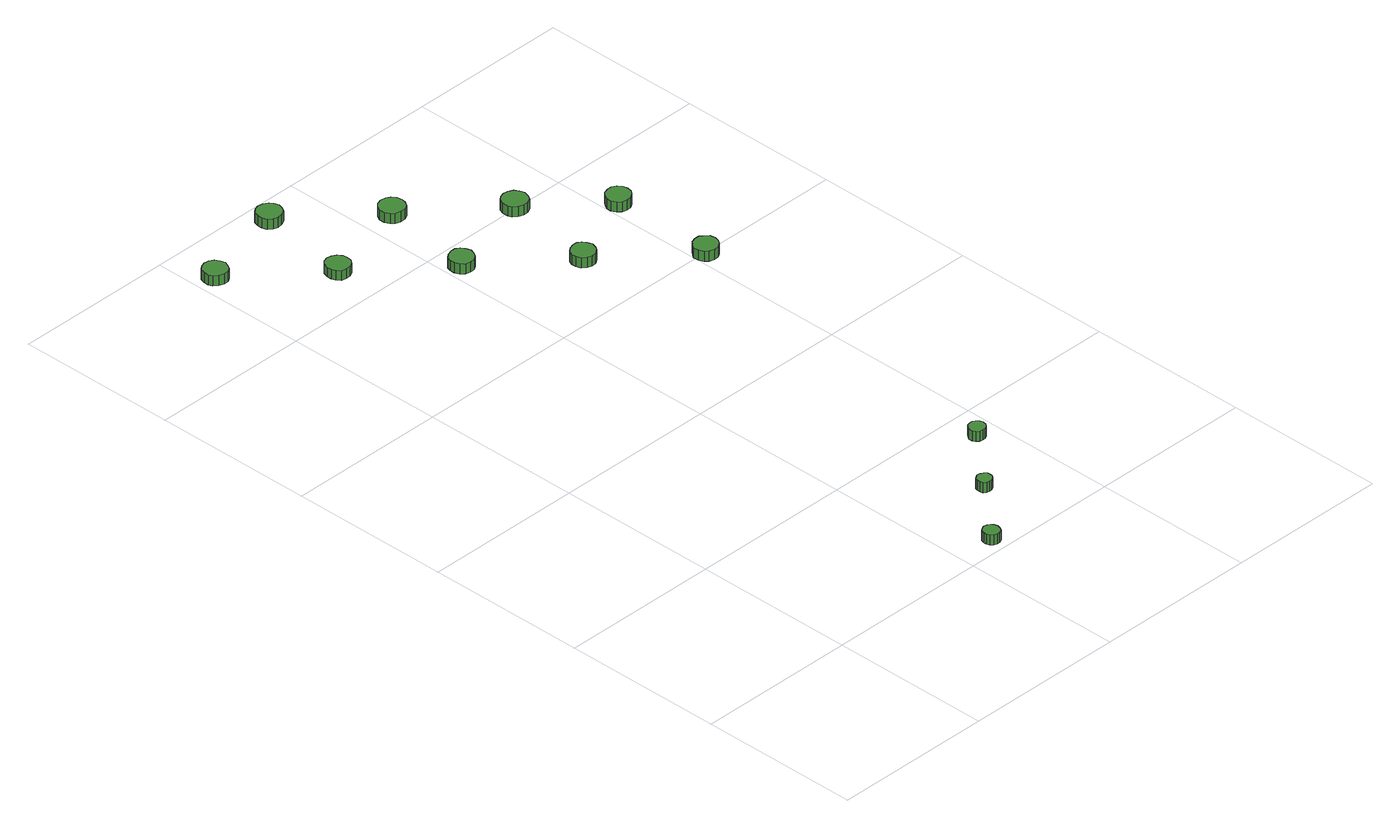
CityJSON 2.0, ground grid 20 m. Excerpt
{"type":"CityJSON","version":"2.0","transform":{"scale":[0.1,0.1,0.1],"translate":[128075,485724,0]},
"CityObjects":{
"tree1":{"type":"SolitaryVegetationObject","attributes":{"function":"something"},"geometry":[{"type":"MultiSurface","lod":"1","boundaries":[[[0,1,2,3,4,5,6,7,8,9,10,11,12,13,14]],[[15,16,17,18,19,20,21,22,23,24,25,26,27,28,29]],[[0,29,28,1]],[[1,28,27,2]],[[2,27,26,3]],[[3,26,25,4]],[[4,25,24,5]],[[5,24,23,6]],[[6,23,22,7]],[[7,22,21,8]],[[8,21,20,9]],[[9,20,19,10]],[[10,19,18,11]],[[11,18,17,12]],[[12,17,16,13]],[[13,16,15,14]],[[14,15,29,0]]]}]},
"tree2":{"type":"SolitaryVegetationObject","attributes":{"function":"something"},"geometry":[{"type":"MultiSurface","lod":"1","boundaries":[[[30,31,32,33,34,35,36,37,38,39,40,41,42,43,44]],[[45,46,47,48,49,50,51,52,53,54,55,56,57,58,59]],[[30,59,58,31]],[[31,58,57,32]],[[32,57,56,33]],[[33,56,55,34]],[[34,55,54,35]],[[35,54,53,36]],[[36,53,52,37]],[[37,52,51,38]],[[38,51,50,39]],[[39,50,49,40]],[[40,49,48,41]],[[41,48,47,42]],[[42,47,46,43]],[[43,46,45,44]],[[44,45,59,30]]]}]},
"tree3":{"type":"SolitaryVegetationObject","attributes":{"function":"something"},"geometry":[{"type":"MultiSurface","lod":"1","boundaries":[[[60,61,62,63,64,65,66,67,68,69,70,71,72,73,74]],[[75,76,77,78,79,80,81,82,83,84,85,86,87,88,89]],[[60,89,88,61]],[[61,88,87,62]],[[62,87,86,63]],[[63,86,85,64]],[[64,85,84,65]],[[65,84,83,66]],[[66,83,82,67]],[[67,82,81,68]],[[68,81,80,69]],[[69,80,79,70]],[[70,79,78,71]],[[71,78,77,72]],[[72,77,76,73]],[[73,76,75,74]],[[74,75,89,60]]]}]},
"tree4":{"type":"SolitaryVegetationObject","attributes":{"function":"something"},"geometry":[{"type":"MultiSurface","lod":"1","boundaries":[[[90,91,92,93,94,95,96,97,98,99,100,101,102,103,104]],[[105,106,107,108,109,110,111,112,113,114,115,116,117,118,119]],[[90,119,118,91]],[[91,118,117,92]],[[92,117,116,93]],[[93,116,115,94]],[[94,115,114,95]],[[95,114,113,96]],[[96,113,112,97]],[[97,112,111,98]],[[98,111,110,99]],[[99,110,109,100]],[[100,109,108,101]],[[101,108,107,102]],[[102,107,106,103]],[[103,106,105,104]],[[104,105,119,90]]]}]},
"tree5":{"type":"SolitaryVegetationObject","attributes":{"function":"something"},"geometry":[{"type":"MultiSurface","lod":"1","boundaries":[[[120,121,122,123,124,125,126,127,128,129,130,131,132,133,134]],[[135,136,137,138,139,140,141,142,143,144,145,146,147,148,149]],[[120,149,148,121]],[[121,148,147,122]],[[122,147,146,123]],[[123,146,145,124]],[[124,145,144,125]],[[125,144,143,126]],[[126,143,142,127]],[[127,142,141,128]],[[128,141,140,129]],[[129,140,139,130]],[[130,139,138,131]],[[131,138,137,132]],[[132,137,136,133]],[[133,136,135,134]],[[134,135,149,120]]]}]},
"tree6":{"type":"SolitaryVegetationObject","attributes":{"function":"something"},"geometry":[{"type":"MultiSurface","lod":"1","boundaries":[[[150,151,152,153,154,155,156,157,158,159,160,161,162,163,164]],[[165,166,167,168,169,170,171,172,173,174,175,176,177,178,179]],[[150,179,178,151]],[[151,178,177,152]],[[152,177,176,153]],[[153,176,175,154]],[[154,175,174,155]],[[155,174,173,156]],[[156,173,172,157]],[[157,172,171,158]],[[158,171,170,159]],[[159,170,169,160]],[[160,169,168,161]],[[161,168,167,162]],[[162,167,166,163]],[[163,166,165,164]],[[164,165,179,150]]]}]},
"tree7":{"type":"SolitaryVegetationObject","attributes":{"function":"something"},"geometry":[{"type":"MultiSurface","lod":"1","boundaries":[[[180,181,182,183,184,185,186,187,188,189,190,191,192,193,194]],[[195,196,197,198,199,200,201,202,203,204,205,206,207,208,209]],[[180,209,208,181]],[[181,208,207,182]],[[182,207,206,183]],[[183,206,205,184]],[[184,205,204,185]],[[185,204,203,186]],[[186,203,202,187]],[[187,202,201,188]],[[188,201,200,189]],[[189,200,199,190]],[[190,199,198,191]],[[191,198,197,192]],[[192,197,196,193]],[[193,196,195,194]],[[194,195,209,180]]]}]},
"tree8":{"type":"SolitaryVegetationObject","attributes":{"function":"something"},"geometry":[{"type":"MultiSurface","lod":"1","boundaries":[[[210,211,212,213,214,215,216,217,218,219,220,221,222,223,224]],[[225,226,227,228,229,230,231,232,233,234,235,236,237,238,239]],[[210,239,238,211]],[[211,238,237,212]],[[212,237,236,213]],[[213,236,235,214]],[[214,235,234,215]],[[215,234,233,216]],[[216,233,232,217]],[[217,232,231,218]],[[218,231,230,219]],[[219,230,229,220]],[[220,229,228,221]],[[221,228,227,222]],[[222,227,226,223]],[[223,226,225,224]],[[224,225,239,210]]]}]},
"tree9":{"type":"SolitaryVegetationObject","attributes":{"function":"something"},"geometry":[{"type":"MultiSurface","lod":"1","boundaries":[[[240,241,242,243,244,245,246,247,248,249,250,251,252,253,254]],[[255,256,257,258,259,260,261,262,263,264,265,266,267,268,269]],[[240,269,268,241]],[[241,268,267,242]],[[242,267,266,243]],[[243,266,265,244]],[[244,265,264,245]],[[245,264,263,246]],[[246,263,262,247]],[[247,262,261,248]],[[248,261,260,249]],[[249,260,259,250]],[[250,259,258,251]],[[251,258,257,252]],[[252,257,256,253]],[[253,256,255,254]],[[254,255,269,240]]]}]},
"tree10":{"type":"SolitaryVegetationObject","attributes":{"function":"something"},"geometry":[{"type":"MultiSurface","lod":"1","boundaries":[[[270,271,272,273,274,275,276,277,278,279,280,281,282,283,284]],[[285,286,287,288,289,290,291,292,293,294,295,296,297,298,299]],[[270,299,298,271]],[[271,298,297,272]],[[272,297,296,273]],[[273,296,295,274]],[[274,295,294,275]],[[275,294,293,276]],[[276,293,292,277]],[[277,292,291,278]],[[278,291,290,279]],[[279,290,289,280]],[[280,289,288,281]],[[281,288,287,282]],[[282,287,286,283]],[[283,286,285,284]],[[284,285,299,270]]]}]},
"tree11":{"type":"SolitaryVegetationObject","attributes":{"function":"something"},"geometry":[{"type":"MultiSurface","lod":"1","boundaries":[[[300,301,302,303,304,305,306,307,308,309,310,311,312,313,314]],[[315,316,317,318,319,320,321,322,323,324,325,326,327,328,329]],[[300,329,328,301]],[[301,328,327,302]],[[302,327,326,303]],[[303,326,325,304]],[[304,325,324,305]],[[305,324,323,306]],[[306,323,322,307]],[[307,322,321,308]],[[308,321,320,309]],[[309,320,319,310]],[[310,319,318,311]],[[311,318,317,312]],[[312,317,316,313]],[[313,316,315,314]],[[314,315,329,300]]]}]},
"tree12":{"type":"SolitaryVegetationObject","attributes":{"function":"something"},"geometry":[{"type":"MultiSurface","lod":"1","boundaries":[[[330,331,332,333,334,335,336,337,338,339,340,341,342,343,344]],[[345,346,347,348,349,350,351,352,353,354,355,356,357,358,359]],[[330,359,358,331]],[[331,358,357,332]],[[332,357,356,333]],[[333,356,355,334]],[[334,355,354,335]],[[335,354,353,336]],[[336,353,352,337]],[[337,352,351,338]],[[338,351,350,339]],[[339,350,349,340]],[[340,349,348,341]],[[341,348,347,342]],[[342,347,346,343]],[[343,346,345,344]],[[344,345,359,330]]]}]}
},
"vertices":[
[256,18,19],[255,22,19],[253,25,19],[249,27,19],[245,28,19],[241,26,19],[238,24,19],[237,20,19],[237,16,19],[238,12,19],[241,9,19],[245,8,19],[249,8,19],[253,10,19],[255,14,19],[255,14,6],[253,10,6],[249,8,6],[245,8,6],[241,9,6],[238,12,6],[237,16,6],[237,20,6],[238,24,6],[241,26,6],[245,28,6],[249,27,6],[253,25,6],[255,22,6],[256,18,6],
[38,940,18],[36,946,18],[33,951,18],[28,954,18],[22,955,18],[16,953,18],[11,949,18],[9,943,18],[9,937,18],[11,932,18],[16,928,18],[22,926,18],[28,926,18],[33,929,18],[36,934,18],[36,934,5],[33,929,5],[28,926,5],[22,926,5],[16,928,5],[11,932,5],[9,937,5],[9,943,5],[11,949,5],[16,953,5],[22,955,5],[28,954,5],[33,951,5],[36,946,5],[38,940,5],
[318,89,19],[318,92,19],[315,95,19],[312,97,19],[308,98,19],[305,96,19],[302,94,19],[301,91,19],[301,87,19],[302,83,19],[305,81,19],[308,80,19],[312,80,19],[315,82,19],[318,85,19],[318,85,6],[315,82,6],[312,80,6],[308,80,6],[305,81,6],[302,83,6],[301,87,6],[301,91,6],[302,94,6],[305,96,6],[308,98,6],[312,97,6],[315,95,6],[318,92,6],[318,89,6],
[135,854,17],[134,860,17],[130,865,17],[125,868,17],[119,869,17],[113,867,17],[109,863,17],[107,857,17],[107,851,17],[109,846,17],[113,841,17],[119,840,17],[125,840,17],[130,843,17],[134,848,17],[134,848,5],[130,843,5],[125,840,5],[119,840,5],[113,841,5],[109,846,5],[107,851,5],[107,857,5],[109,863,5],[113,867,5],[119,869,5],[125,868,5],[130,865,5],[134,860,5],[135,854,5],
[382,160,19],[381,164,19],[378,167,19],[375,169,19],[371,169,19],[367,168,19],[364,165,19],[362,162,19],[362,157,19],[364,154,19],[367,151,19],[371,150,19],[375,150,19],[378,152,19],[381,155,19],[381,155,6],[378,152,6],[375,150,6],[371,150,6],[367,151,6],[364,154,6],[362,157,6],[362,162,6],[364,165,6],[367,168,6],[371,169,6],[375,169,6],[378,167,6],[381,164,6],[382,160,6],
[154,972,17],[152,978,17],[149,983,17],[143,986,17],[137,987,17],[131,985,17],[126,981,17],[124,975,17],[124,969,17],[126,963,17],[131,959,17],[137,957,17],[143,958,17],[149,961,17],[152,966,17],[152,966,4],[149,961,4],[143,958,4],[137,957,4],[131,959,4],[126,963,4],[124,969,4],[124,975,4],[126,981,4],[131,985,4],[137,987,4],[143,986,4],[149,983,4],[152,978,4],[154,972,4],
[234,768,18],[232,774,18],[229,779,18],[224,782,18],[218,782,18],[212,780,18],[207,776,18],[205,771,18],[205,765,18],[207,759,18],[212,755,18],[218,753,18],[224,754,18],[229,757,18],[232,762,18],[232,762,5],[229,757,5],[224,754,5],[218,753,5],[212,755,5],[207,759,5],[205,765,5],[205,771,5],[207,776,5],[212,780,5],[218,782,5],[224,782,5],[229,779,5],[232,774,5],[234,768,5],
[251,886,17],[250,892,17],[246,897,17],[241,900,17],[234,901,17],[228,899,17],[224,895,17],[221,889,17],[221,883,17],[224,877,17],[228,873,17],[234,871,17],[241,871,17],[246,874,17],[250,880,17],[250,880,4],[246,874,4],[241,871,4],[234,871,4],[228,873,4],[224,877,4],[221,883,4],[221,889,4],[224,895,4],[228,899,4],[234,901,4],[241,900,4],[246,897,4],[250,892,4],[251,886,4],
[331,683,18],[329,689,18],[326,694,18],[321,697,18],[315,697,18],[309,695,18],[304,691,18],[302,686,18],[302,680,18],[304,674,18],[309,670,18],[315,668,18],[321,669,18],[326,672,18],[329,677,18],[329,677,5],[326,672,5],[321,669,5],[315,668,5],[309,670,5],[304,674,5],[302,680,5],[302,686,5],[304,691,5],[309,695,5],[315,697,5],[321,697,5],[326,694,5],[329,689,5],[331,683,5],
[350,801,17],[348,807,17],[345,812,17],[339,815,17],[333,816,17],[327,814,17],[322,810,17],[320,804,17],[320,797,17],[322,792,17],[327,788,17],[333,786,17],[339,786,17],[345,789,17],[348,794,17],[348,794,4],[345,789,4],[339,786,4],[333,786,4],[327,788,4],[322,792,4],[320,797,4],[320,804,4],[322,810,4],[327,814,4],[333,816,4],[339,815,4],[345,812,4],[348,807,4],[350,801,4],
[429,598,18],[428,604,18],[424,608,18],[419,612,18],[413,612,18],[407,610,18],[403,606,18],[400,601,18],[400,595,18],[403,589,18],[407,585,18],[413,583,18],[419,584,18],[424,587,18],[428,592,18],[428,592,5],[424,587,5],[419,584,5],[413,583,5],[407,585,5],[403,589,5],[400,595,5],[400,601,5],[403,606,5],[407,610,5],[413,612,5],[419,612,5],[424,608,5],[428,604,5],[429,598,5],
[431,728,17],[430,734,17],[426,739,17],[421,742,17],[415,742,17],[409,740,17],[405,736,17],[402,731,17],[402,725,17],[405,719,17],[409,715,17],[415,713,17],[421,714,17],[426,717,17],[430,722,17],[430,722,4],[426,717,4],[421,714,4],[415,713,4],[409,715,4],[405,719,4],[402,725,4],[402,731,4],[405,736,4],[409,740,4],[415,742,4],[421,742,4],[426,739,4],[430,734,4],[431,728,4]
]}
